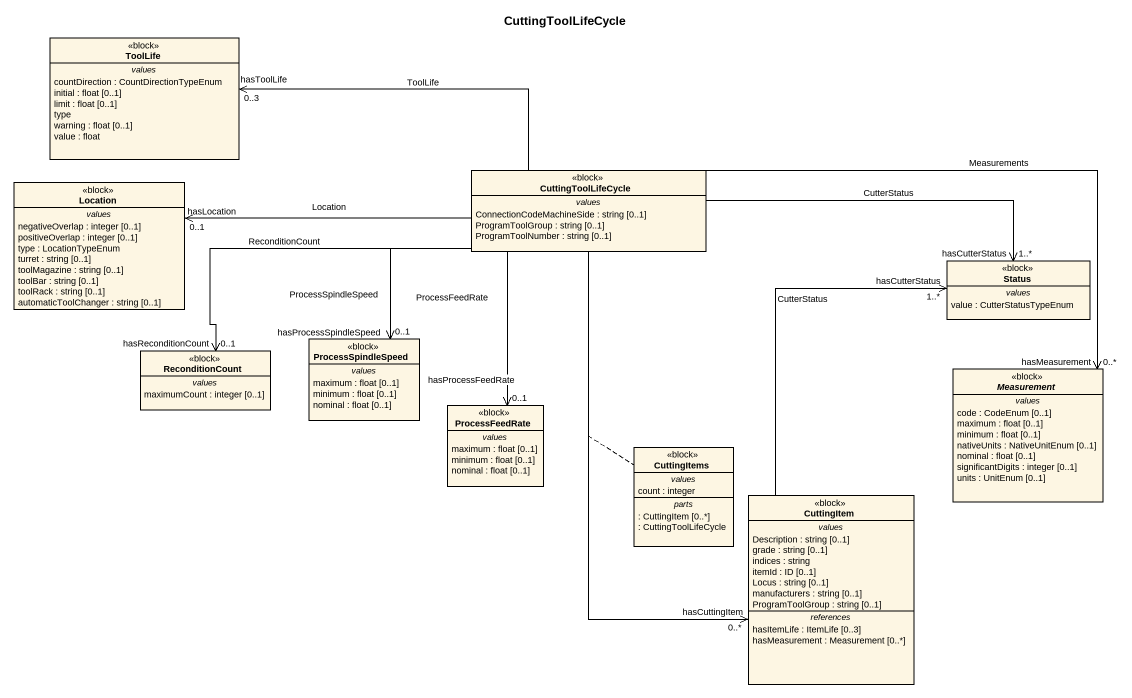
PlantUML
@startuml
title CuttingToolLifeCycle
hide circle
hide empty members
class ToolLife <<block>> {
  -- values --
  countDirection : CountDirectionTypeEnum
  initial : float [0..1]
  limit : float [0..1]
  type
  warning : float [0..1]
  value : float
}
class Location <<block>> {
  -- values --
  negativeOverlap : integer [0..1]
  positiveOverlap : integer [0..1]
  type : LocationTypeEnum
  turret : string [0..1]
  toolMagazine : string [0..1]
  toolBar : string [0..1]
  toolRack : string [0..1]
  automaticToolChanger : string [0..1]
}
class CuttingToolLifeCycle <<block>> {
  -- values --
  ConnectionCodeMachineSide : string [0..1]
  ProgramToolGroup : string [0..1]
  ProgramToolNumber : string [0..1]
}
class Status <<block>> {
  -- values --
  value : CutterStatusTypeEnum
}
class ReconditionCount <<block>> {
  -- values --
  maximumCount : integer [0..1]
}
class ProcessSpindleSpeed <<block>> {
  -- values --
  maximum : float [0..1]
  minimum : float [0..1]
  nominal : float [0..1]
}
abstract class Measurement <<block>> {
  -- values --
  code : CodeEnum [0..1]
  maximum : float [0..1]
  minimum : float [0..1]
  nativeUnits : NativeUnitEnum [0..1]
  nominal : float [0..1]
  significantDigits : integer [0..1]
  units : UnitEnum [0..1]
}
class ProcessFeedRate <<block>> {
  -- values --
  maximum : float [0..1]
  minimum : float [0..1]
  nominal : float [0..1]
}
class CuttingItems <<block>> {
  -- values --
  count : integer
  -- parts --
  : CuttingItem [0..*]
  : CuttingToolLifeCycle
}
class CuttingItem <<block>> {
  -- values --
  Description : string [0..1]
  grade : string [0..1]
  indices : string
  itemId : ID [0..1]
  Locus : string [0..1]
  manufacturers : string [0..1]
  ProgramToolGroup : string [0..1]
  -- references --
  hasItemLife : ItemLife [0..3]
  hasMeasurement : Measurement [0..*]
}
CuttingToolLifeCycle -left-> "0..3\nhasToolLife" ToolLife : ToolLife
CuttingToolLifeCycle -left-> "0..1\nhasLocation" Location : Location
CuttingToolLifeCycle -right-> "hasCutterStatus\n1..*" Status : CutterStatus
CuttingToolLifeCycle -left-> "0..1\nhasReconditionCount" ReconditionCount : ReconditionCount
CuttingToolLifeCycle --> "hasProcessSpindleSpeed\n0..1" ProcessSpindleSpeed : ProcessSpindleSpeed
CuttingToolLifeCycle -right-> "hasMeasurement\n0..*" Measurement : Measurements
CuttingToolLifeCycle --> "hasProcessFeedRate\n0..1" ProcessFeedRate : ProcessFeedRate
CuttingToolLifeCycle --> "0..*\nhasCuttingItem" CuttingItem
(CuttingToolLifeCycle, CuttingItem) .. CuttingItems
CuttingItem -up-> "1..*\nhasCutterStatus" Status : CutterStatus
@enduml
